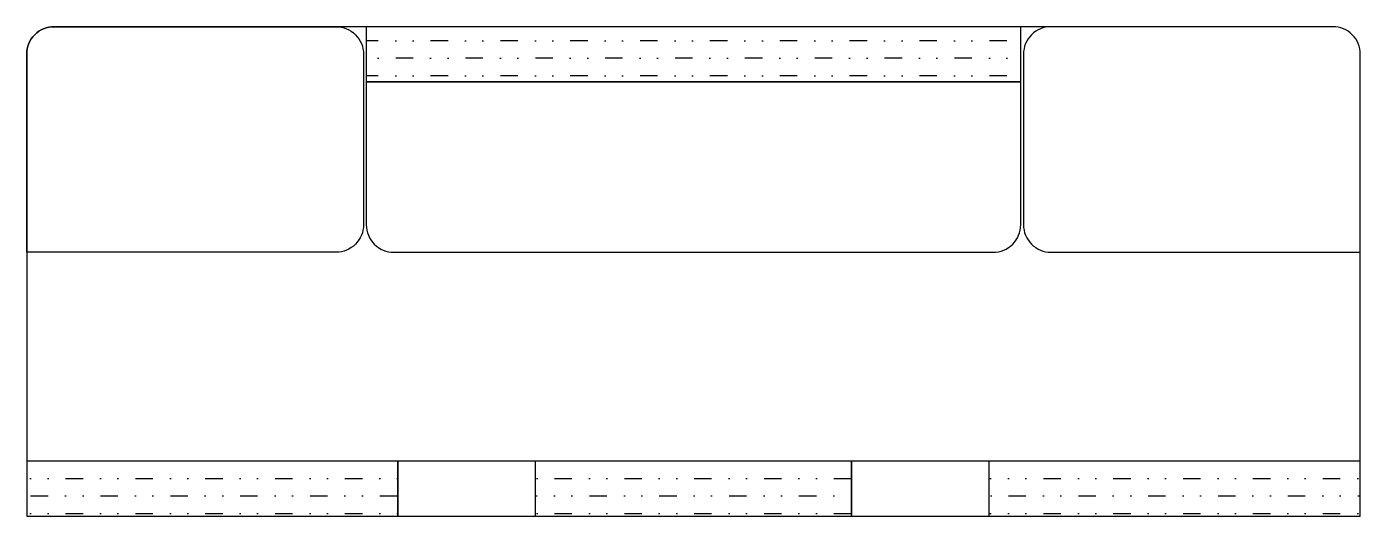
# Model space of a CAD drawing. Header units: millimetres. Extents: x 0 to 48.5, y 0 to 17.8.
import ezdxf

# ---------------------------------------------------------------- set-up
doc = ezdxf.new("R2010")
doc.units = ezdxf.units.MM

# ---------------------------------------------------------------- blocks, each defined once
blk = doc.blocks.new('BL036-SIDE')
h = blk.add_hatch()
h.set_pattern_fill('MUDST', color=6, scale=0.1, angle=180, style=0)
h.set_pattern_definition([(180, (33934.4831, -8028.163), (-1.27, -0.635), [0.635, -0.635, 0, -0.635, 0, -0.635])])
h.paths.add_polyline_path([(11.9, 17.8), (-11.9, 17.8), (-11.9, 15.8), (11.9, 15.8)])
h = blk.add_hatch()
h.set_pattern_fill('MUDST', color=8, scale=0.1, style=0)
h.set_pattern_definition([(0, (-12640.16593, -3224.4228), (1.27, 0.635), [0.635, -0.635, 0, -0.635, 0, -0.635])])
h.paths.add_polyline_path([(24.25, 2), (-24.25, 2), (-24.25, 0), (24.25, 0)])
h.paths.add_polyline_path([(-5.75, 0), (-5.75, 2), (-10.75, 2), (-10.75, 0)], flags=16)
h.paths.add_polyline_path([(10.75, 0), (10.75, 2), (5.75, 2), (5.75, 0)], flags=16)
at = {"color": 8}
for p, q in [((-10.75, 0), (-10.75, 2)), ((-5.75, 0), (-5.75, 2)), ((5.75, 0), (5.75, 2)), ((5.75, 0), (5.75, 2)), ((10.75, 0), (10.75, 2)), ((10.75, 0), (10.75, 2))]:
    blk.add_line(p, q, dxfattribs=at)
at = {"color": 1}
for points in [[(23.25, 17.8), (-23.25, 17.8, 0.414214), (-24.25, 16.8), (-24.25, 0), (24.25, 0), (24.25, 16.8, 0.414214)], [(-23.25, 17.8), (-13, 17.8, -0.414214), (-12, 16.8), (-12, 10.6, -0.414214), (-13, 9.6), (-24.25, 9.6), (-24.25, 16.8, -0.414214)], [(23.25, 17.8), (13, 17.8, 0.414214), (12, 16.8), (12, 10.6, 0.414214), (13, 9.6), (24.25, 9.6), (24.25, 16.8, 0.414214)]]:
    blk.add_lwpolyline(points, format="xyb", close=True, dxfattribs=at)
at = {"color": 6}
blk.add_lwpolyline([(11.9, 17.8), (-11.9, 17.8), (-11.9, 15.8), (11.9, 15.8)], close=True, dxfattribs=at)
blk.add_lwpolyline([(11.9, 15.8), (-11.9, 15.8), (-11.9, 10.6, 0.414214), (-10.9, 9.6), (10.9, 9.6, 0.414214), (11.9, 10.6)], format="xyb", close=True, dxfattribs=at)
at = {"color": 1}
for points in [[(24.25, 2), (-24.25, 2), (-24.25, 0), (24.25, 0)], [(-5.75, 0), (-5.75, 2), (-10.75, 2), (-10.75, 0)], [(10.75, 0), (10.75, 2), (5.75, 2), (5.75, 0)]]:
    blk.add_lwpolyline(points, close=True, dxfattribs=at)

msp = doc.modelspace()

# ---------------------------------------------------------------- block references
msp.add_blockref('BL036-SIDE', (24.25, 0))

doc.saveas('drawing.dxf')
